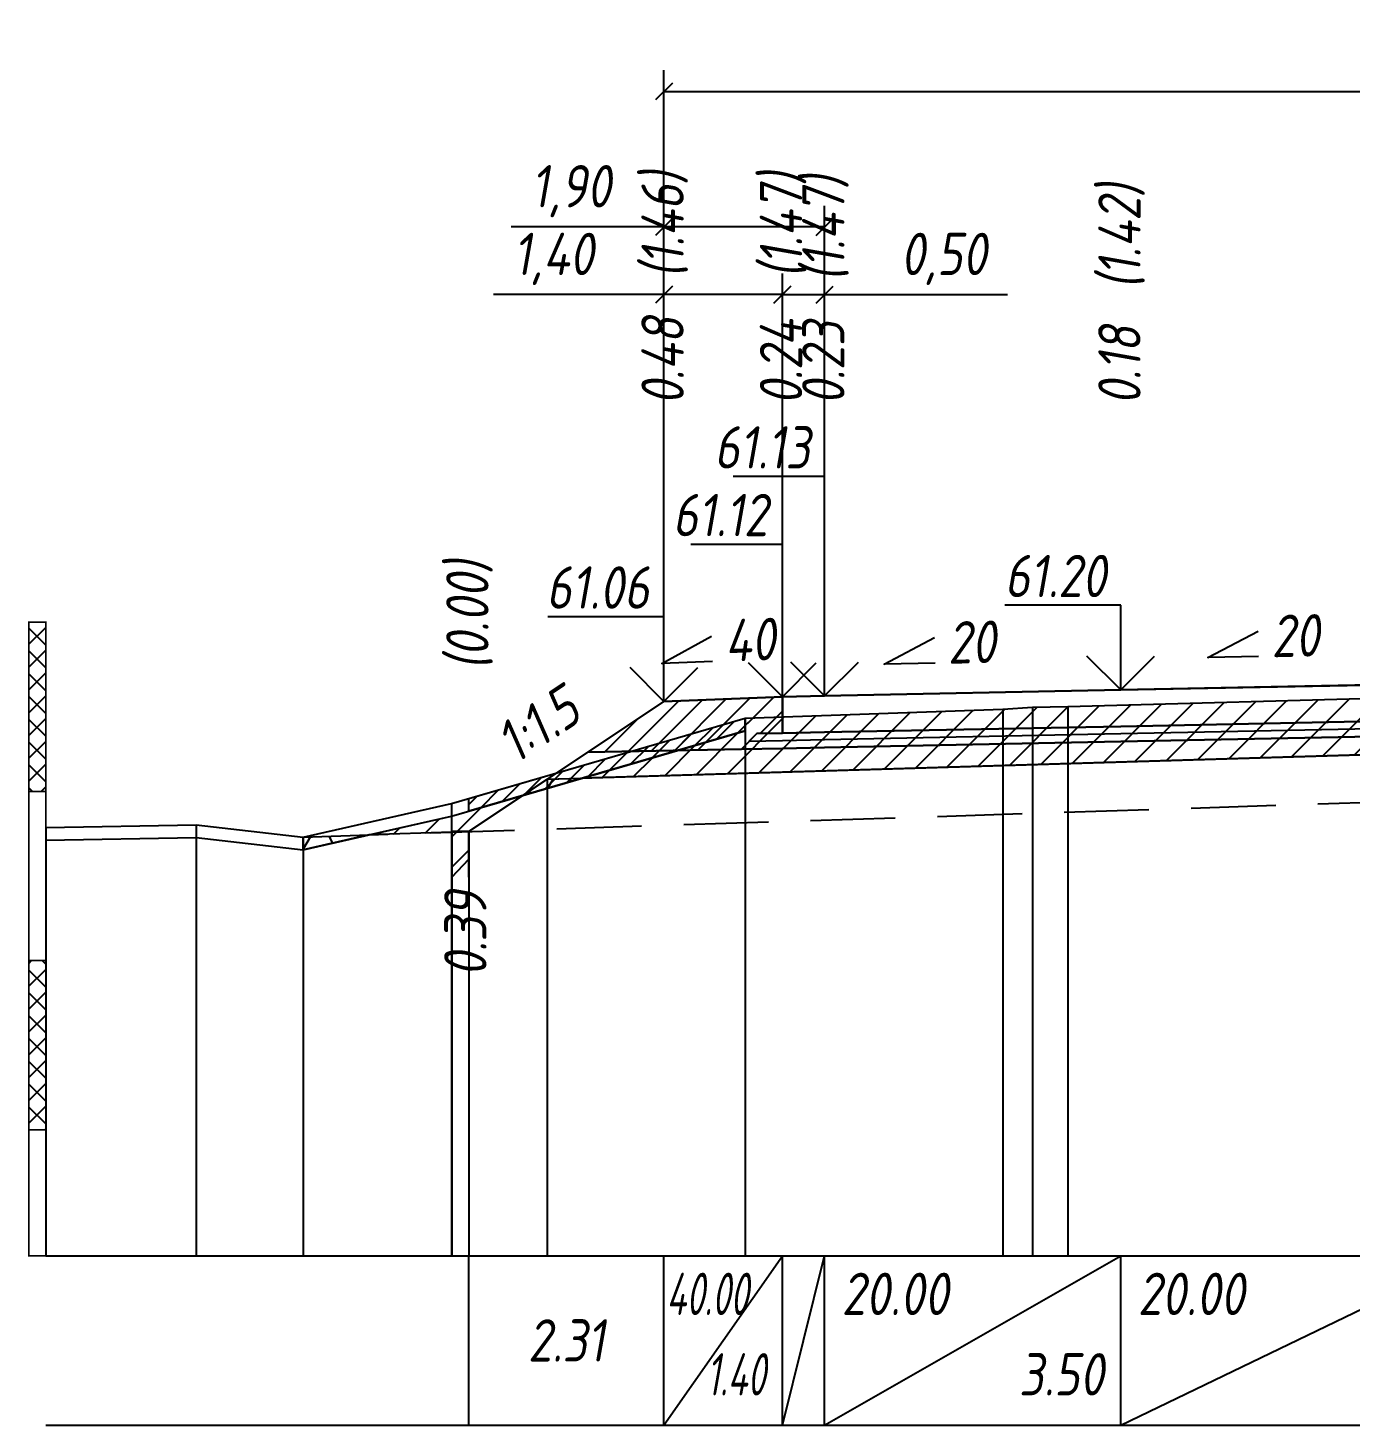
# Model space of a CAD drawing. Extents: x -717 to 1451, y -133302 to 233.
# Drawn here: x 78.9 to 157.1, y -56765 to -56682.5 of the extents above; entities that cross this region are included whole.
import ezdxf
from ezdxf.enums import TextEntityAlignment as Align

# ---------------------------------------------------------------- set-up
doc = ezdxf.new("R2010")
doc.units = 0
doc.linetypes.add('штриховая', pattern=[0.75, 0.5, -0.25])
for name, color, linetype in [('Интерполированный поперечник', 2, 'Continuous'), ('Код_514', 1, 'Continuous'), ('Контур_0', 7, 'Continuous'), ('Контур_2521', 7, 'Continuous'), ('Контур_2564', 7, 'Continuous'), ('Контур_2660', 7, 'Continuous'), ('Контур_2665', 7, 'Continuous'), ('Контур_400', 7, 'Continuous'), ('Контур_508', 7, 'Continuous'), ('Контур_512', 7, 'Continuous'), ('Контур_513', 7, 'Continuous'), ('Контур_818', 7, 'Continuous'), ('Красный поперечник', 1, 'Continuous'), ('Линейка абсолютных высот', 7, 'Continuous'), ('Объём_2501', 7, 'Continuous'), ('Объём_2564', 7, 'Continuous'), ('Объём_2650', 7, 'Continuous'), ('Объём_2660', 7, 'Continuous'), ('Объём_2661', 7, 'Continuous'), ('Объём_2663', 7, 'Continuous'), ('Объём_2665', 7, 'Continuous'), ('Объём_2666', 7, 'Continuous'), ('Откосы', 7, 'Continuous'), ('Отметки покрытия', 7, 'Continuous'), ('Рабочие отметки', 7, 'Continuous'), ('Рабочие отметки доп.', 7, 'Continuous'), ('Таблица', 7, 'Continuous'), ('Уклоны проезжей части', 7, 'Continuous'), ('Черный поперечник', 3, 'Continuous')]:
    doc.layers.add(name, color=color, linetype=linetype)
for name, color, linetype, true_color in [('Контур_2540', 2, 'Continuous', 0xffff00), ('Контур_2560', 2, 'Continuous', 0xffff00), ('Контур_2561', 7, 'Continuous', 0xff8040), ('Контур_2562', 3, 'Continuous', 0x00ff00), ('Контур_2563', 7, 'Continuous', 0xff8000), ('Контур_2570', 7, 'Continuous', 0x80ff00), ('Контур_2583', 3, 'Continuous', 0x00ff00), ('Контур_2736', 4, 'Continuous', 0x00ffff), ('Контур_2737', 4, 'Continuous', 0x00ffff), ('Контур_2738', 4, 'Continuous', 0x00ffff), ('Контур_2739', 4, 'Continuous', 0x00ffff), ('Контур_2741', 4, 'Continuous', 0x00ffff), ('Контур_2742', 4, 'Continuous', 0x00ffff), ('Контур_2743', 4, 'Continuous', 0x00ffff), ('Контур_2744', 7, 'Continuous', 0xa4ffff), ('Контур_2745', 7, 'Continuous', 0xa4ffff), ('Контур_2747', 4, 'Continuous', 0x00ffff), ('Контур_2748', 4, 'Continuous', 0x00ffff), ('Контур_2749', 4, 'Continuous', 0x00ffff), ('Контур_2750', 4, 'Continuous', 0x00ffff), ('Контур_2751', 4, 'Continuous', 0x00ffff), ('Контур_2752', 4, 'Continuous', 0x00ffff), ('Контур_402', 7, 'Continuous', 0xff6464), ('Контур_703', 4, 'Continuous', 0x00ffff), ('Контур_705', 4, 'Continuous', 0x00ffff), ('Контур_707', 4, 'Continuous', 0x00ffff), ('Контур_720', 131, 'Continuous', 0xaaffff), ('Объём_2500', 7, 'Continuous', 0xc0c0c0), ('Объём_2520', 7, 'Continuous', 0x80ffff), ('Объём_2540', 2, 'Continuous', 0xffff00), ('Объём_2560', 2, 'Continuous', 0xffff00), ('Объём_2561', 7, 'Continuous', 0xff8040), ('Объём_2562', 3, 'Continuous', 0x00ff00), ('Объём_2563', 7, 'Continuous', 0xff8000), ('Объём_2570', 7, 'Continuous', 0x80ff00), ('Объём_2580', 3, 'Continuous', 0x00ff00), ('Объём_2583', 3, 'Continuous', 0x00ff00), ('Объём_2592', 3, 'Continuous', 0x00ff00), ('Объём_2596', 3, 'Continuous', 0x00ff00), ('Объём_2600', 7, 'Continuous', 0x808000)]:
    doc.layers.add(name, color=color, linetype=linetype, true_color=true_color)
doc.styles.get("Standard").update_dxf_attribs({"font": 'txt', "height": 2.5})
doc.styles.add('М', font='romand.shx', dxfattribs={"width": 0.8, "oblique": 10, "height": 2.5})
doc.dimstyles.new('ISO-25', dxfattribs={"dimtxt": 2.5, "dimasz": 2.5, "dimexe": 1.25, "dimexo": 0.625, "dimtad": 1, "dimtxsty": 'Standard', "dimcen": 2.5, "dimadec": 0, "dimazin": 0, "dimtfac": 1, "dimtmove": 0, "dimatfit": 3, "dimfxl": 1, "dimarcsym": 0})
pattern_1 = [(45.0000013, (0, 0), (-0.67351924, 0.673519211), []), (135.0000003, (0, 0), (-0.673519222, -0.67351923), [])]

# ---------------------------------------------------------------- blocks, each defined once
blk = doc.blocks.new('_Oblique')
at = {"color": 0, "linetype": 'ByBlock', "lineweight": -2}
blk.add_line((-0.5, -0.5), (0.5, 0.5), dxfattribs=at)
blk = doc.blocks.new('*D1363')
at = {"color": 0, "lineweight": -2, "transparency": 16777216}
for p, q in [((116.534, -56721.693), (116.534, -56696.973)), ((123.534, -56721.413), (123.534, -56696.973)), ((116.534, -56698.223), (106.473, -56698.223)), ((123.534, -56698.223), (116.534, -56698.223))]:
    blk.add_line(p, q, dxfattribs=at)
at = {"layer": 'Defpoints', "color": 0, "transparency": 16777216}
for p in [(123.534, -56698.223), (116.534, -56722.318), (123.534, -56722.038)]:
    blk.add_point(p, dxfattribs=at)
at = {"color": 0, "lineweight": -2, "transparency": 16777216, "rotation": 180}
blk.add_blockref('_Oblique', (116.534, -56698.223), dxfattribs=at)
at = {"color": 0, "lineweight": -2, "transparency": 16777216}
blk.add_blockref('_Oblique', (123.534, -56698.223), dxfattribs=at)
at = {"color": 0, "transparency": 16777216, "insert": (110.013, -56696.11), "char_height": 2.5, "width": 8.75, "attachment_point": 5, "style": 'М'}
blk.add_mtext('1,40', dxfattribs=at)
blk = doc.blocks.new('*D1365')
at = {"color": 0, "lineweight": -2, "transparency": 16777216}
for p, q in [((123.534, -56721.413), (123.534, -56696.973)), ((126.034, -56721.363), (126.034, -56696.973)), ((123.534, -56698.223), (126.034, -56698.223)), ((126.034, -56698.223), (136.831, -56698.223))]:
    blk.add_line(p, q, dxfattribs=at)
at = {"layer": 'Defpoints', "color": 0, "transparency": 16777216}
for p in [(126.034, -56698.223), (123.534, -56722.038), (126.034, -56721.988)]:
    blk.add_point(p, dxfattribs=at)
at = {"color": 0, "lineweight": -2, "transparency": 16777216, "rotation": 180}
blk.add_blockref('_Oblique', (123.534, -56698.223), dxfattribs=at)
at = {"color": 0, "lineweight": -2, "transparency": 16777216}
blk.add_blockref('_Oblique', (126.034, -56698.223), dxfattribs=at)
at = {"color": 0, "transparency": 16777216, "insert": (133.069, -56696.11), "char_height": 2.5, "width": 9.16667, "attachment_point": 5, "style": 'М'}
blk.add_mtext('0,50', dxfattribs=at)
blk = doc.blocks.new('*D1368')
at = {"color": 0, "lineweight": -2, "transparency": 16777216}
for p, q in [((116.534, -56721.693), (116.534, -56692.973)), ((126.034, -56721.363), (126.034, -56692.973)), ((116.534, -56694.223), (107.508, -56694.223)), ((126.034, -56694.223), (116.534, -56694.223))]:
    blk.add_line(p, q, dxfattribs=at)
at = {"layer": 'Defpoints', "color": 0, "transparency": 16777216}
for p in [(126.034, -56694.223), (116.534, -56722.318), (126.034, -56721.988)]:
    blk.add_point(p, dxfattribs=at)
at = {"color": 0, "lineweight": -2, "transparency": 16777216, "rotation": 180}
blk.add_blockref('_Oblique', (116.534, -56694.223), dxfattribs=at)
at = {"color": 0, "lineweight": -2, "transparency": 16777216}
blk.add_blockref('_Oblique', (126.034, -56694.223), dxfattribs=at)
at = {"color": 0, "transparency": 16777216, "insert": (111.048, -56692.11), "char_height": 2.5, "width": 8.75, "attachment_point": 5, "style": 'М'}
blk.add_mtext('1,90', dxfattribs=at)
blk = doc.blocks.new('*D1369')
at = {"color": 0, "lineweight": -2, "transparency": 16777216}
for p, q in [((116.534, -56721.693), (116.534, -56684.973)), ((212.034, -56721.693), (212.034, -56684.973)), ((116.534, -56686.223), (212.034, -56686.223))]:
    blk.add_line(p, q, dxfattribs=at)
at = {"layer": 'Defpoints', "color": 0, "transparency": 16777216}
for p in [(212.034, -56686.223), (116.534, -56722.318), (212.034, -56722.318)]:
    blk.add_point(p, dxfattribs=at)
at = {"color": 0, "lineweight": -2, "transparency": 16777216, "rotation": 180}
blk.add_blockref('_Oblique', (116.534, -56686.223), dxfattribs=at)
at = {"color": 0, "lineweight": -2, "transparency": 16777216}
blk.add_blockref('_Oblique', (212.034, -56686.223), dxfattribs=at)
at = {"color": 0, "transparency": 16777216, "insert": (164.284, -56684.11), "char_height": 2.5, "width": 10.41667, "attachment_point": 5, "style": 'М'}
blk.add_mtext('19,10', dxfattribs=at)

msp = doc.modelspace()

# ---------------------------------------------------------------- hatches: boundary and pattern name
at = {"layer": 'Линейка абсолютных высот'}
h = msp.add_hatch(dxfattribs=at)
h.set_pattern_fill('ANSI37', scale=0.3, style=0)
h.set_pattern_definition(pattern_1)
h.paths.add_polyline_path([(80, -56727.566), (80, -56717.566), (79, -56717.566), (79, -56727.566)])
h = msp.add_hatch(dxfattribs=at)
h.set_pattern_fill('ANSI37', scale=0.3, style=0)
h.set_pattern_definition(pattern_1)
h.paths.add_polyline_path([(80, -56747.566), (80, -56737.566), (79, -56737.566), (79, -56747.566)])
at = {"layer": 'Объём_2563'}
h = msp.add_hatch(dxfattribs=at)
h.set_pattern_fill('ANSI31', color=256, scale=0.3)
h.paths.add_polyline_path([(122.034, -56724.156), (123.534, -56724.126), (123.534, -56721.976), (116.534, -56722.256), (112.034, -56725.256), (121.115, -56725.074)])
at = {"layer": 'Объём_2570'}
h = msp.add_hatch(dxfattribs=at)
h.set_pattern_fill('ANSI31', color=256, scale=0.2)
h.paths.add_polyline_path([(121.341, -56724), (105, -56728.741), (105, -56727.991), (121.341, -56723.25)])
at = {"layer": 'Объём_2600'}
h = msp.add_hatch(dxfattribs=at)
h.set_pattern_fill('ANSI31', color=6, scale=0.4)
h.paths.add_polyline_path([(164.284, -56725.211), (111.733, -56726.787), (121.341, -56724), (121.341, -56723.25), (136.565, -56722.717), (138.32, -56722.599), (140.398, -56722.549), (160.636, -56722.008), (164.284, -56722.088)])
h = msp.add_hatch(dxfattribs=at)
h.set_pattern_fill('HONEY', color=5, scale=0.3)
h.paths.add_polyline_path([(108.892, -56727.611), (108.198, -56727.813), (109.642, -56726.85), (111.733, -56726.787)])
h = msp.add_hatch(dxfattribs=at)
h.set_pattern_fill('ANSI31', color=6, scale=0.4)
h.paths.add_polyline_path([(104, -56729.977), (99.106, -56730.137), (103.975, -56729.038), (108.198, -56727.813), (105, -56729.945), (105, -56731.562), (104, -56732.644)])
h = msp.add_hatch(dxfattribs=at)
h.set_pattern_fill('HONEY', color=5, scale=0.3)
h.paths.add_polyline_path([(95.221, -56731.013), (95.221, -56730.263), (99.106, -56730.137)])

# ---------------------------------------------------------------- linework, layer by layer
at = {"layer": 'Интерполированный поперечник', "linetype": 'штриховая', "ltscale": 10, "flags": 128}
msp.add_lwpolyline([(95.221, -56730.263), (212.303, -56726.448)], dxfattribs=at)
at = {"layer": 'Код_514'}
for p, q in [((105, -56765), (105, -56755)), ((116.534, -56765), (116.534, -56755)), ((116.534, -56765), (123.534, -56755)), ((123.534, -56765), (123.534, -56755)), ((123.534, -56765), (126.034, -56755)), ((126.034, -56765), (126.034, -56755)), ((126.034, -56765), (143.534, -56755)), ((143.534, -56765), (143.534, -56755)), ((143.534, -56765), (164.284, -56755))]:
    msp.add_line(p, q, dxfattribs=at)
at = {"layer": 'Контур_0', "flags": 128}
for points in [[(164.284, -56721.161), (143.534, -56721.576), (126.034, -56721.926), (126.034, -56721.926), (126.034, -56721.926), (126.034, -56721.926), (126.034, -56721.926), (123.534, -56721.976), (123.534, -56724.126), (126.034, -56724.076), (126.034, -56724.076), (126.034, -56724.076), (126.034, -56724.076), (126.034, -56724.076), (126.034, -56724.076), (143.534, -56723.726), (164.284, -56723.311), (164.284, -56721.161)], [(116.534, -56722.256), (105, -56729.945), (105, -56729.945), (105, -56729.945), (105, -56729.945), (105, -56729.945), (105, -56729.945), (105, -56729.945), (105, -56729.945), (105, -56729.945), (105, -56729.945), (105, -56729.945), (105, -56729.945), (105, -56729.945), (105, -56729.945), (105, -56732.644)], [(116.534, -56722.256), (105, -56729.945), (105, -56729.945), (105, -56729.945), (105, -56729.945), (105, -56729.945), (105, -56729.945), (105, -56729.945), (105, -56729.945), (105, -56729.945), (105, -56729.945), (105, -56729.945), (105, -56729.945), (105, -56729.945), (105, -56729.945), (105, -56732.644), (105, -56732.644), (105, -56729.945), (105, -56729.945), (105, -56729.945), (105, -56729.945), (105, -56729.945), (105, -56729.945), (105, -56729.945), (105, -56729.945), (105, -56729.945), (105, -56729.945), (105, -56729.945), (105, -56729.945), (105, -56729.945)], [(116.534, -56722.256), (116.534, -56722.256)], [(164.284, -56723.311), (143.534, -56723.726), (126.034, -56724.076), (126.034, -56724.076), (126.034, -56724.076), (126.034, -56724.076), (126.034, -56724.076), (126.034, -56724.076), (123.534, -56724.126), (122.034, -56724.156), (121.115, -56725.074), (123.534, -56725.026), (126.034, -56724.976), (126.034, -56724.976), (126.034, -56724.976), (126.034, -56724.976), (126.034, -56724.976), (126.034, -56724.976), (143.534, -56724.626), (164.284, -56724.211), (164.284, -56723.311)], [(112.034, -56725.256), (121.115, -56725.074), (122.034, -56724.156), (123.534, -56724.126)]]:
    msp.add_lwpolyline(points, dxfattribs=at)
at = {"layer": 'Контур_2521', "color": 250, "flags": 128}
msp.add_lwpolyline([(164.284, -56723.761), (143.534, -56724.176), (126.034, -56724.526), (126.034, -56724.526), (126.034, -56724.526), (126.034, -56724.526), (126.034, -56724.526), (126.034, -56724.526), (123.534, -56724.576), (121.574, -56724.615)], dxfattribs=at)
at = {"layer": 'Контур_2540', "flags": 128}
msp.add_lwpolyline([(143.534, -56724.626), (126.034, -56724.976), (123.534, -56725.026), (121.115, -56725.074), (112.034, -56725.256), (109.642, -56726.85), (164.284, -56725.211), (164.284, -56724.211), (143.534, -56724.626)], dxfattribs=at)
at = {"layer": 'Контур_2560', "flags": 128}
msp.add_lwpolyline([(116.534, -56722.256), (116.534, -56722.256), (116.534, -56722.256), (123.534, -56721.976)], dxfattribs=at)
at = {"layer": 'Контур_2561', "flags": 128}
msp.add_lwpolyline([(123.534, -56721.976), (123.534, -56721.976), (116.534, -56722.256), (116.534, -56722.256), (123.534, -56721.976)], dxfattribs=at)
at = {"layer": 'Контур_2562', "flags": 128}
msp.add_lwpolyline([(116.534, -56722.256), (116.534, -56722.256), (116.534, -56722.256), (116.534, -56722.256), (116.534, -56722.256)], dxfattribs=at)
at = {"layer": 'Контур_2563', "flags": 128}
msp.add_lwpolyline([(122.034, -56724.156), (123.534, -56724.126), (123.534, -56721.976), (116.534, -56722.256), (112.034, -56725.256), (121.115, -56725.074), (122.034, -56724.156)], dxfattribs=at)
at = {"layer": 'Контур_2564', "flags": 128}
msp.add_lwpolyline([(116.534, -56722.256), (123.534, -56721.976)], dxfattribs=at)
at = {"layer": 'Контур_2570', "flags": 128}
msp.add_lwpolyline([(80, -56730.446), (88.894, -56730.299), (95.221, -56731.013), (95.221, -56731.013), (103.975, -56729.038), (121.341, -56724), (121.341, -56723.25), (136.565, -56722.717), (138.32, -56722.599), (140.398, -56722.549), (160.636, -56722.008)], dxfattribs=at)
at = {"layer": 'Контур_2583', "flags": 128}
msp.add_lwpolyline([(104, -56732.644), (105, -56731.562), (105, -56729.945), (104, -56729.945), (104, -56732.644)], dxfattribs=at)
at = {"layer": 'Контур_2660', "flags": 128}
msp.add_lwpolyline([(109.642, -56726.85), (164.284, -56725.211)], dxfattribs=at)
at = {"layer": 'Контур_2665', "flags": 128}
msp.add_lwpolyline([(116.534, -56722.256), (116.534, -56722.256)], dxfattribs=at)
at = {"layer": 'Контур_2736', "flags": 128}
msp.add_lwpolyline([(116.534, -56722.256), (105, -56729.945)], dxfattribs=at)
at = {"layer": 'Контур_2737', "flags": 128}
msp.add_lwpolyline([(105, -56729.945), (105, -56729.945)], dxfattribs=at)
at = {"layer": 'Контур_2738', "flags": 128}
msp.add_lwpolyline([(105, -56729.945), (105, -56729.945)], dxfattribs=at)
at = {"layer": 'Контур_2739', "flags": 128}
msp.add_lwpolyline([(105, -56729.945), (105, -56729.945)], dxfattribs=at)
at = {"layer": 'Контур_2741', "flags": 128}
msp.add_lwpolyline([(105, -56729.945), (105, -56729.945)], dxfattribs=at)
at = {"layer": 'Контур_2742', "flags": 128}
msp.add_lwpolyline([(105, -56729.945), (105, -56729.945)], dxfattribs=at)
at = {"layer": 'Контур_2743', "flags": 128}
msp.add_lwpolyline([(105, -56729.945), (105, -56729.945)], dxfattribs=at)
at = {"layer": 'Контур_2744', "flags": 128}
msp.add_lwpolyline([(105, -56729.945), (105, -56729.945)], dxfattribs=at)
msp.add_lwpolyline([(105, -56729.945), (105, -56729.945)], dxfattribs=at)
msp.add_lwpolyline([(105, -56729.945), (105, -56729.945)], dxfattribs=at)
msp.add_lwpolyline([(105, -56729.945), (105, -56729.945)], dxfattribs=at)
msp.add_lwpolyline([(105, -56729.945), (105, -56729.945)], dxfattribs=at)
msp.add_lwpolyline([(105, -56729.945), (105, -56729.945)], dxfattribs=at)
at = {"layer": 'Контур_2745', "flags": 128}
msp.add_lwpolyline([(105, -56729.945), (105, -56729.945)], dxfattribs=at)
msp.add_lwpolyline([(105, -56729.945), (105, -56729.945)], dxfattribs=at)
msp.add_lwpolyline([(105, -56729.945), (105, -56729.945)], dxfattribs=at)
msp.add_lwpolyline([(105, -56729.945), (105, -56729.945)], dxfattribs=at)
msp.add_lwpolyline([(105, -56729.945), (105, -56729.945)], dxfattribs=at)
msp.add_lwpolyline([(105, -56729.945), (105, -56729.945)], dxfattribs=at)
at = {"layer": 'Контур_2747', "flags": 128}
msp.add_lwpolyline([(105, -56729.945), (105, -56729.945)], dxfattribs=at)
at = {"layer": 'Контур_2748', "flags": 128}
msp.add_lwpolyline([(105, -56729.945), (105, -56729.945)], dxfattribs=at)
at = {"layer": 'Контур_2749', "flags": 128}
msp.add_lwpolyline([(105, -56729.945), (105, -56729.945)], dxfattribs=at)
at = {"layer": 'Контур_2750', "flags": 128}
msp.add_lwpolyline([(105, -56729.945), (105, -56729.945)], dxfattribs=at)
at = {"layer": 'Контур_2751', "flags": 128}
msp.add_lwpolyline([(105, -56729.945), (105, -56729.945)], dxfattribs=at)
at = {"layer": 'Контур_2752', "flags": 128}
msp.add_lwpolyline([(105, -56729.945), (105, -56729.945)], dxfattribs=at)
at = {"layer": 'Контур_400', "flags": 128}
msp.add_lwpolyline([(123.534, -56721.976), (126.034, -56721.926), (126.034, -56721.926), (126.034, -56721.926), (126.034, -56721.926), (126.034, -56721.926), (126.034, -56721.926), (143.534, -56721.576), (164.284, -56721.161)], dxfattribs=at)
at = {"layer": 'Контур_402', "flags": 128}
msp.add_lwpolyline([(109.642, -56726.85), (164.284, -56725.211), (218.925, -56726.85)], dxfattribs=at)
at = {"layer": 'Контур_508', "flags": 128}
msp.add_lwpolyline([(104, -56732.644), (105, -56731.562), (105, -56729.945), (109.642, -56726.85), (164.284, -56725.211), (218.925, -56726.85), (231.15, -56735), (233.15, -56735), (249.412, -56724.159)], dxfattribs=at)
at = {"layer": 'Контур_512', "flags": 128}
msp.add_lwpolyline([(104, -56732.644), (105, -56731.562), (105, -56729.945), (109.642, -56726.85), (164.284, -56725.211), (218.925, -56726.85), (231.15, -56735), (233.15, -56735), (249.412, -56724.159)], dxfattribs=at)
at = {"layer": 'Контур_513', "flags": 128}
msp.add_lwpolyline([(104, -56732.644), (105, -56731.562), (105, -56729.945), (109.642, -56726.85), (164.284, -56725.211), (218.925, -56726.85), (231.15, -56735), (233.15, -56735), (249.412, -56724.159)], dxfattribs=at)
at = {"layer": 'Контур_703', "flags": 128}
for points in [[(116.534, -56722.256), (105, -56729.945)], [(105, -56729.945), (105, -56732.644)]]:
    msp.add_lwpolyline(points, dxfattribs=at)
at = {"layer": 'Контур_705', "flags": 128}
msp.add_lwpolyline([(105, -56729.945), (105, -56729.945)], dxfattribs=at)
at = {"layer": 'Контур_707', "flags": 128}
msp.add_lwpolyline([(105, -56732.644), (105, -56729.945)], dxfattribs=at)
at = {"layer": 'Контур_720', "flags": 128}
msp.add_lwpolyline([(105, -56732.644), (105, -56732.644)], dxfattribs=at)
at = {"layer": 'Контур_818', "flags": 128}
msp.add_lwpolyline([(105, -56728.741), (121.341, -56724), (121.341, -56723.25), (136.565, -56722.717), (138.32, -56722.599), (140.398, -56722.549), (160.636, -56722.008), (162.628, -56722.056), (164.284, -56722.088), (182.865, -56722.454), (197.494, -56722.556), (199.509, -56722.655), (199.509, -56723.405), (211.112, -56726.853), (212.303, -56727.198), (212.303, -56727.198), (213.168, -56727.046), (232.058, -56725.217), (233.632, -56725.125), (249.287, -56724.911), (249.412, -56724.909)], dxfattribs=at)
at = {"layer": 'Красный поперечник'}
for p, q in [((126.034, -56721.926), (143.534, -56721.576)), ((143.534, -56721.576), (164.284, -56721.161)), ((105, -56729.945), (116.534, -56722.256)), ((116.534, -56722.256), (123.534, -56721.976)), ((123.534, -56721.976), (126.034, -56721.926)), ((109.642, -56726.85), (109.642, -56755)), ((105, -56729.945), (105, -56755)), ((105, -56731.562), (105, -56755)), ((104, -56732.644), (104, -56755))]:
    msp.add_line(p, q, dxfattribs=at)
at = {"layer": 'Линейка абсолютных высот', "color": 7, "const_width": 0.1, "flags": 128}
for points in [[(80, -56727.566), (80, -56717.566), (79, -56717.566), (79, -56727.566), (80, -56727.566)], [(80, -56737.566), (80, -56727.566), (79, -56727.566), (79, -56737.566), (80, -56737.566)], [(80, -56747.566), (80, -56737.566), (79, -56737.566), (79, -56747.566), (80, -56747.566)], [(80, -56755), (80, -56747.566), (79, -56747.566), (79, -56755), (80, -56755)]]:
    msp.add_lwpolyline(points, dxfattribs=at)
at = {"layer": 'Объём_2500', "flags": 128}
msp.add_lwpolyline([(164.284, -56721.161), (143.534, -56721.576), (126.034, -56721.926), (126.034, -56721.926), (126.034, -56721.926), (126.034, -56721.926), (126.034, -56721.926), (123.534, -56721.976), (123.534, -56724.126), (126.034, -56724.076), (126.034, -56724.076), (126.034, -56724.076), (126.034, -56724.076), (126.034, -56724.076), (126.034, -56724.076), (143.534, -56723.726), (164.284, -56723.311), (164.284, -56721.161)], dxfattribs=at)
at = {"layer": 'Объём_2501', "flags": 128}
msp.add_lwpolyline([(123.534, -56721.976), (126.034, -56721.926), (126.034, -56721.926), (126.034, -56721.926), (126.034, -56721.926), (126.034, -56721.926), (126.034, -56721.926), (143.534, -56721.576), (164.284, -56721.161)], dxfattribs=at)
at = {"layer": 'Объём_2520', "color": 250, "flags": 128}
msp.add_lwpolyline([(164.284, -56723.311), (143.534, -56723.726), (126.034, -56724.076), (126.034, -56724.076), (126.034, -56724.076), (126.034, -56724.076), (126.034, -56724.076), (126.034, -56724.076), (123.534, -56724.126), (122.034, -56724.156), (121.115, -56725.074), (123.534, -56725.026), (126.034, -56724.976), (126.034, -56724.976), (126.034, -56724.976), (126.034, -56724.976), (126.034, -56724.976), (126.034, -56724.976), (143.534, -56724.626), (164.284, -56724.211), (164.284, -56723.311)], dxfattribs=at)
at = {"layer": 'Объём_2540', "flags": 128}
msp.add_lwpolyline([(143.534, -56724.626), (126.034, -56724.976), (123.534, -56725.026), (121.115, -56725.074), (112.034, -56725.256), (109.642, -56726.85), (164.284, -56725.211), (164.284, -56724.211), (143.534, -56724.626)], dxfattribs=at)
at = {"layer": 'Объём_2560', "flags": 128}
msp.add_lwpolyline([(116.534, -56722.256), (116.534, -56722.256), (116.534, -56722.256), (123.534, -56721.976)], dxfattribs=at)
at = {"layer": 'Объём_2561', "flags": 128}
msp.add_lwpolyline([(123.534, -56721.976), (123.534, -56721.976), (116.534, -56722.256), (116.534, -56722.256), (123.534, -56721.976)], dxfattribs=at)
at = {"layer": 'Объём_2562', "flags": 128}
msp.add_lwpolyline([(116.534, -56722.256), (116.534, -56722.256), (116.534, -56722.256), (116.534, -56722.256), (116.534, -56722.256)], dxfattribs=at)
at = {"layer": 'Объём_2563', "color": 250, "flags": 128}
msp.add_lwpolyline([(122.034, -56724.156), (123.534, -56724.126), (123.534, -56721.976), (116.534, -56722.256), (112.034, -56725.256), (121.115, -56725.074), (122.034, -56724.156)], dxfattribs=at)
at = {"layer": 'Объём_2564', "flags": 128}
msp.add_lwpolyline([(116.534, -56722.256), (123.534, -56721.976)], dxfattribs=at)
at = {"layer": 'Объём_2570', "flags": 128}
msp.add_lwpolyline([(121.341, -56724), (105, -56728.741), (105, -56727.991), (121.341, -56723.25), (121.341, -56724), (121.341, -56724)], dxfattribs=at)
at = {"layer": 'Объём_2580', "flags": 128}
msp.add_lwpolyline([(116.534, -56722.256), (116.534, -56722.256)], dxfattribs=at)
at = {"layer": 'Объём_2583', "flags": 128}
msp.add_lwpolyline([(104, -56732.644), (105, -56731.562), (105, -56729.945), (104, -56729.945), (104, -56732.644)], dxfattribs=at)
at = {"layer": 'Объём_2592', "flags": 128}
msp.add_lwpolyline([(105, -56729.945), (105, -56732.644), (105, -56729.945)], dxfattribs=at)
at = {"layer": 'Объём_2596', "flags": 128}
msp.add_lwpolyline([(105, -56729.945), (105, -56732.644), (105, -56729.945)], dxfattribs=at)
at = {"layer": 'Объём_2600', "color": 5, "flags": 128}
for points in [[(108.892, -56727.611), (108.198, -56727.813), (109.642, -56726.85), (111.733, -56726.787), (108.892, -56727.611), (108.892, -56727.611)], [(95.221, -56731.013), (95.221, -56730.263), (99.106, -56730.137), (95.221, -56731.013), (95.221, -56731.013)]]:
    msp.add_lwpolyline(points, dxfattribs=at)
at = {"layer": 'Объём_2650', "color": 6, "flags": 128}
for points in [[(164.284, -56725.211), (111.733, -56726.787), (121.341, -56724), (121.341, -56723.25), (136.565, -56722.717), (138.32, -56722.599), (140.398, -56722.549), (160.636, -56722.008), (164.284, -56722.088), (164.284, -56725.211), (164.284, -56725.211)], [(104, -56729.977), (99.106, -56730.137), (103.975, -56729.038), (108.198, -56727.813), (105, -56729.945), (105, -56731.562), (104, -56732.644), (104, -56729.977), (104, -56729.977)]]:
    msp.add_lwpolyline(points, dxfattribs=at)
at = {"layer": 'Объём_2660', "flags": 128}
msp.add_lwpolyline([(109.642, -56726.85), (164.284, -56725.211)], dxfattribs=at)
at = {"layer": 'Объём_2661', "flags": 128}
msp.add_lwpolyline([(116.534, -56722.256), (105, -56729.945)], dxfattribs=at)
at = {"layer": 'Объём_2663', "flags": 128}
msp.add_lwpolyline([(105, -56729.945), (105, -56732.644), (105, -56729.945)], dxfattribs=at)
at = {"layer": 'Объём_2665', "flags": 128}
msp.add_lwpolyline([(116.534, -56722.256), (116.534, -56722.256)], dxfattribs=at)
at = {"layer": 'Объём_2666', "flags": 128}
msp.add_lwpolyline([(116.534, -56722.256), (105, -56729.945)], dxfattribs=at)
at = {"layer": 'Откосы', "color": 1, "flags": 128}
for points in [[(151.683, -56719.601), (148.683, -56719.661), (151.653, -56718.102)], [(119.402, -56719.893), (116.404, -56720.012), (119.342, -56718.394)], [(132.558, -56719.984), (129.558, -56720.044), (132.528, -56718.484)]]:
    msp.add_lwpolyline(points, dxfattribs=at)
at = {"layer": 'Отметки покрытия', "color": 1}
for p, q in [((126.034, -56708.976), (120.634, -56708.976)), ((126.034, -56721.926), (126.034, -56708.976)), ((123.534, -56712.976), (118.134, -56712.976)), ((123.534, -56721.976), (123.534, -56712.976)), ((143.534, -56716.576), (136.684, -56716.576)), ((143.534, -56721.576), (143.534, -56716.576)), ((116.534, -56717.256), (109.684, -56717.256)), ((116.534, -56722.256), (116.534, -56717.256)), ((126.034, -56721.926), (124.034, -56719.926)), ((126.034, -56721.926), (128.034, -56719.926)), ((143.534, -56721.576), (141.534, -56719.576)), ((143.534, -56721.576), (145.534, -56719.576)), ((116.534, -56722.256), (114.534, -56720.256)), ((116.534, -56722.256), (118.534, -56720.256)), ((123.534, -56721.976), (121.534, -56719.976)), ((123.534, -56721.976), (125.534, -56719.976))]:
    msp.add_line(p, q, dxfattribs=at)
at = {"layer": 'Таблица'}
for p, q in [((80, -56755), (274.412, -56755)), ((80, -56765), (274.412, -56765))]:
    msp.add_line(p, q, dxfattribs=at)
at = {"layer": 'Черный поперечник', "color": 7}
for p, q in [((121.341, -56723.25), (121.341, -56755)), ((136.565, -56722.717), (136.565, -56755)), ((138.32, -56722.599), (138.32, -56755)), ((140.398, -56722.549), (140.398, -56755)), ((103.975, -56728.288), (103.975, -56755)), ((80, -56729.696), (80, -56755)), ((88.894, -56729.549), (88.894, -56755)), ((95.221, -56730.263), (95.221, -56755))]:
    msp.add_line(p, q, dxfattribs=at)
at = {"layer": 'Черный поперечник', "flags": 128}
msp.add_lwpolyline([(80, -56729.696), (88.894, -56729.549), (95.221, -56730.263), (103.975, -56728.288), (121.341, -56723.25), (136.565, -56722.717), (138.32, -56722.599), (140.398, -56722.549), (160.636, -56722.008), (162.628, -56722.056), (164.284, -56722.088), (182.865, -56722.454), (197.494, -56722.556), (199.509, -56722.655), (211.112, -56726.103), (212.303, -56726.448), (213.168, -56726.296), (232.058, -56724.467), (233.632, -56724.375), (249.287, -56724.161), (272.267, -56723.69), (274.412, -56723.734)], dxfattribs=at)

# ---------------------------------------------------------------- texts
at = {"layer": 'Код_514', "style": 'М', "oblique": 10}
for s, width, p in [('40.00', 0.6, (116.672, -56756)), ('20.00', 0.8, (127.034, -56756)), ('20.00', 0.8, (144.534, -56756))]:
    msp.add_text(s, height=2.5, dxfattribs=dict(at, width=width)).set_placement(p, align=Align.TOP_LEFT)
at = {"layer": 'Код_514', "style": 'М', "oblique": 10, "width": 0.8}
msp.add_text('2.31', height=2.5, dxfattribs=at).set_placement((110.767, -56760), align=Align.MIDDLE_CENTER)
at = {"layer": 'Код_514', "style": 'М', "oblique": 10}
for s, width, p in [('1.40', 0.6, (122.534, -56764)), ('3.50', 0.8, (142.534, -56764))]:
    msp.add_text(s, height=2.5, dxfattribs=dict(at, width=width)).set_placement(p, align=Align.BOTTOM_RIGHT)
at = {"layer": 'Отметки покрытия', "color": 1, "style": 'М', "oblique": 10, "width": 0.8}
for s, p in [('61.13', (125.175, -56709.244)), ('61.12', (122.675, -56713.244)), ('61.20', (142.675, -56716.844)), ('61.06', (115.675, -56717.524))]:
    msp.add_text(s, height=2.5, dxfattribs=at).set_placement(p, align=Align.BOTTOM_RIGHT)
at = {"layer": 'Рабочие отметки', "color": 1, "style": 'М', "oblique": 10, "width": 0.8}
for s, p in [('0.48', (116.456, -56704.726)), ('0.24', (123.456, -56704.726)), ('0.23', (125.956, -56704.726)), ('0.18', (143.456, -56704.726))]:
    msp.add_text(s, height=2.5, rotation=90, dxfattribs=at).set_placement(p, align=Align.MIDDLE_LEFT)
msp.add_text('0.39', height=2.5, rotation=90, dxfattribs=at).set_placement((104.801, -56733.446), align=Align.MIDDLE_RIGHT)
at = {"layer": 'Рабочие отметки доп.', "color": 1, "style": 'М', "oblique": 10, "width": 0.8}
for s, p in [('(1.46)', (116.456, -56697.226)), ('(1.47)', (123.456, -56697.226)), ('(1.47)', (125.956, -56697.426)), ('(1.42)', (143.456, -56697.876)), ('(0.00)', (104.922, -56720.375))]:
    msp.add_text(s, height=2.5, rotation=90, dxfattribs=at).set_placement(p, align=Align.MIDDLE_LEFT)
at = {"layer": 'Уклоны проезжей части', "color": 1, "style": 'М', "oblique": 10, "width": 0.8}
for s, rotation, p in [('40', 2.29061, (121.706, -56720.609)), ('20', 1.14576, (134.764, -56720.751)), ('20', 1.14576, (153.889, -56720.368)), ('1:1.5', 33.69007, (110.212, -56725.268))]:
    msp.add_text(s, height=2.5, rotation=rotation, dxfattribs=at).set_placement(p, align=Align.BOTTOM_CENTER)

# ---------------------------------------------------------------- dimensions: what is measured, and where the dimension line sits
at = {"color": 5}
dim = msp.add_linear_dim(base=(212.034, -56686.223), p1=(116.534, -56722.318), p2=(212.034, -56722.318), angle=180, dimstyle='ISO-25', override={"dimasz": 1, "dimlfac": 0.2, "dimzin": 0, "dimtxsty": 'М', "dimblk1": 'Oblique', "dimblk2": 'Oblique', "dimsah": 1}, dxfattribs=at)
dim.commit()
dim.dimension.update_dxf_attribs({"geometry": '*D1369', "text_midpoint": (164.284, -56684.11)})
for base, p1, p2, picture, middle in [((126.034, -56694.223), (116.534, -56722.318), (126.034, -56721.988), '*D1368', (111.048, -56694.223)), ((123.534, -56698.223), (116.534, -56722.318), (123.534, -56722.038), '*D1363', (110.013, -56698.223)), ((126.034, -56698.223), (123.534, -56722.038), (126.034, -56721.988), '*D1365', (133.069, -56698.223))]:
    dim = msp.add_linear_dim(base=base, p1=p1, p2=p2, angle=180, dimstyle='ISO-25', override={"dimasz": 1, "dimlfac": 0.2, "dimzin": 0, "dimtxsty": 'М', "dimblk1": 'Oblique', "dimblk2": 'Oblique', "dimsah": 1}, dxfattribs=at)
    dim.commit()
    dim.dimension.update_dxf_attribs({"geometry": picture, "text_midpoint": middle, "dimtype": 160})

doc.saveas('drawing.dxf')
